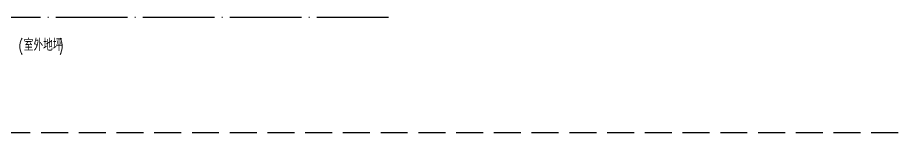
# Model space of a CAD drawing. Extents: x -1313754 to 847533, y 489853 to 941203.
# Drawn here: x -118704 to -94306, y 775511 to 778720 of the extents above; entities that cross this region are included whole.
import ezdxf

# ---------------------------------------------------------------- set-up
doc = ezdxf.new("R2010")
doc.units = 0
doc.header["$LTSCALE"] = 1000
doc.header["$MEASUREMENT"] = 0
doc.linetypes.add('DASH', pattern=[0.35, 0.25, -0.1])
doc.linetypes.add('DOTE', pattern=[2.42, 2, -0.2, 0.02, -0.2])
for name, color, linetype in [('A-AXIS-DOTE', 14, 'DOTE'), ('AS-WALL', 40, 'Continuous'), ('DIM_SYMB', 3, 'Continuous'), ('PUB_TEXT', 7, 'Continuous')]:
    doc.layers.add(name, color=color, linetype=linetype)
doc.styles.add('A-STANDARD', font='SIMPLEX', dxfattribs={"bigfont": 'GBCBIG'})

# ---------------------------------------------------------------- blocks, each defined once
blk = doc.blocks.new('dote')
at = {"layer": 'A-AXIS-DOTE'}
blk.add_line((112355, -26100), (76282.2, -26100), dxfattribs=at)
at = {"layer": 'DIM_SYMB', "linetype": 'DASH', "ltscale": 3}
blk.add_lwpolyline([(85886.4, -29308.6), (162136.4, -29308.6)], dxfattribs=at)

msp = doc.modelspace()

# ---------------------------------------------------------------- block references
at = {"layer": 'AS-WALL'}
msp.add_blockref('dote', (-220736.4, 804820), dxfattribs=at)

# ---------------------------------------------------------------- texts
at = {"layer": 'PUB_TEXT', "style": 'A-STANDARD', "width": 0.705882}
for s, p in [('(', (-118672.1, 777787.9)), (')', (-117549.1, 777787.9))]:
    msp.add_text(s, height=297.5, dxfattribs=at).set_placement(p)
at = {"layer": 'PUB_TEXT', "style": 'A-STANDARD'}
msp.add_text('室外地坪', height=337.59, dxfattribs=at).set_placement((-118532.1, 777787.9))

doc.saveas('drawing.dxf')
